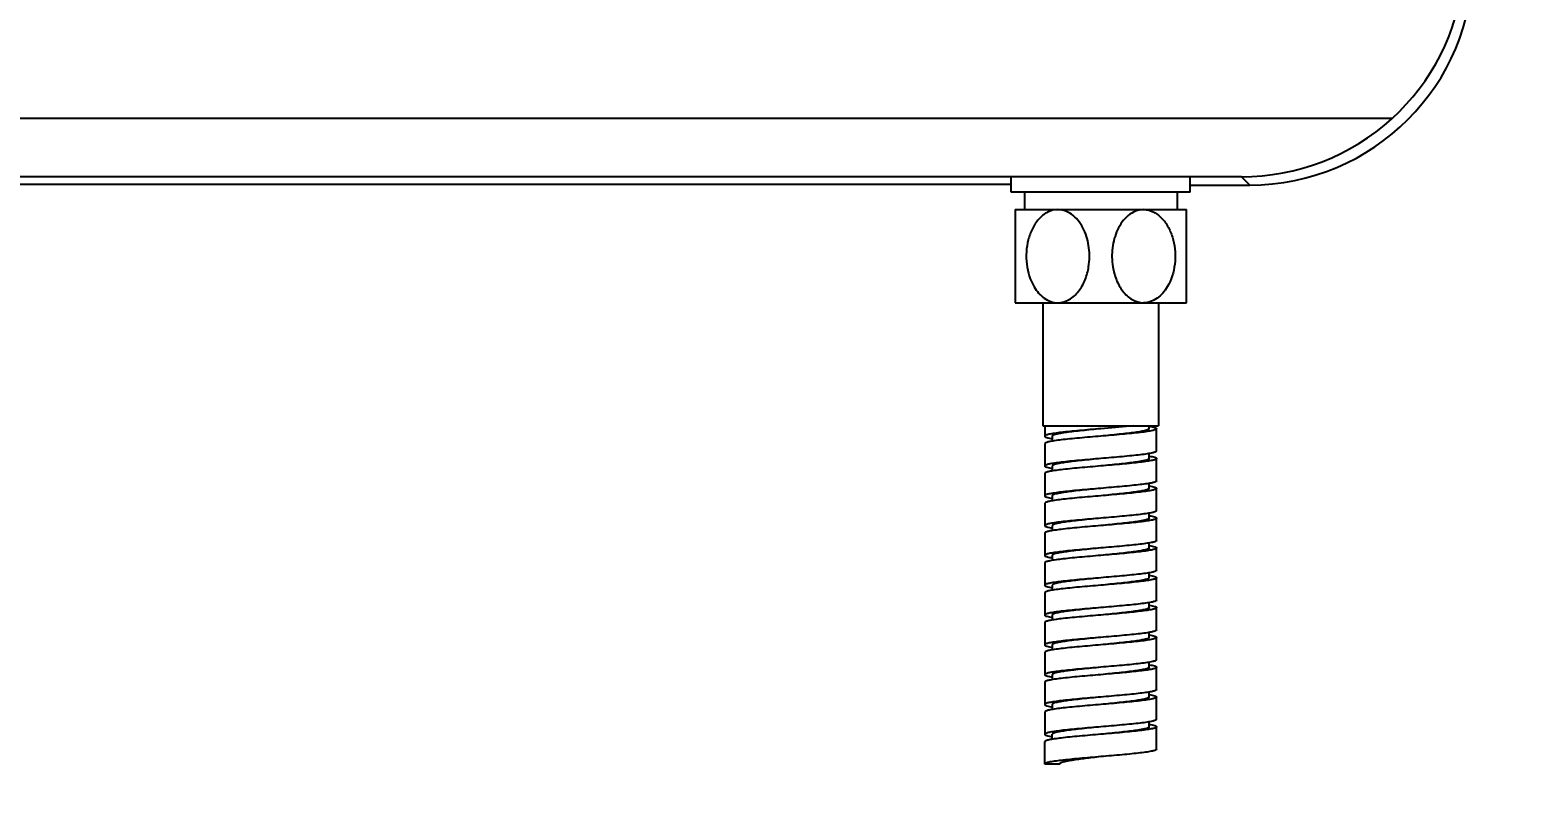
# Model space of a CAD drawing. Header units: millimetres. Extents: x 3819 to 4365, y -2661 to -1889.
# Drawn here: x 3985 to 4035.3, y -2422.4 to -2396.6 of the extents above; entities that cross this region are included whole.
import ezdxf

# ---------------------------------------------------------------- set-up
doc = ezdxf.new("R2010")
doc.units = ezdxf.units.MM
doc.header["$LTSCALE"] = 0.1
doc.layers.add('02___PRT_ALL_AXES', color=7, linetype='Continuous')
doc.layers.add('DIM', color=3, linetype='Continuous')
doc.styles.get("Standard").update_dxf_attribs({"font": 'arial.ttf'})
doc.dimstyles.new('ISO-25', dxfattribs={"dimtxt": 2.5, "dimasz": 2.5, "dimexe": 1.25, "dimexo": 0.625, "dimtad": 1, "dimlfac": 5, "dimtxsty": 'Standard', "dimcen": 2.5, "dimadec": 0, "dimazin": 0, "dimtfac": 1, "dimtmove": 0, "dimatfit": 3, "dimfxl": 0, "dimarcsym": 0})

# ---------------------------------------------------------------- blocks, each defined once
blk = doc.blocks.new('*D130')
at = {"layer": 'Defpoints', "color": 0}
for p in [(4033.448, -2371.757), (4060.64, -2605.033), (4098.4, -2605.033)]:
    blk.add_point(p, dxfattribs=at)
at = {"layer": 'DIM', "color": 0, "lineweight": -2}
for p, q in [((4034.073, -2371.757), (4061.89, -2371.757)), ((4060.64, -2374.257), (4060.64, -2602.533)), ((4097.775, -2605.033), (4059.39, -2605.033))]:
    blk.add_line(p, q, dxfattribs=at)
at = {"layer": 'DIM', "color": 0}
for points in [[(4060.223, -2374.257), (4061.056, -2374.257), (4060.64, -2371.757)], [(4060.223, -2602.533), (4061.056, -2602.533), (4060.64, -2605.033)]]:
    blk.add_solid(points, dxfattribs=at)
at = {"layer": 'DIM', "color": 0, "insert": (4058.345, -2488.395), "char_height": 2.5, "attachment_point": 5, "rotation": 90}
blk.add_mtext('{\\fGulim|b0|i0|c129|p50;\\H1.2x;선반까지 높이 \\fArial|b0|i0|c0|p34;1036.76~1050}', dxfattribs=at)
blk = doc.blocks.new('*D137')
at = {"layer": 'Defpoints', "color": 0}
for p in [(3972.198, -2092.633), (4060.64, -2605.033), (4086.272, -2605.033)]:
    blk.add_point(p, dxfattribs=at)
at = {"layer": 'DIM', "color": 0, "lineweight": -2}
for p, q in [((3972.823, -2092.633), (4087.522, -2092.633)), ((4086.272, -2096.633), (4086.272, -2601.033)), ((4061.265, -2605.033), (4087.522, -2605.033))]:
    blk.add_line(p, q, dxfattribs=at)
at = {"layer": 'DIM', "color": 0}
for points in [[(4085.605, -2096.633), (4086.939, -2096.633), (4086.272, -2092.633)], [(4085.605, -2601.033), (4086.939, -2601.033), (4086.272, -2605.033)]]:
    blk.add_solid(points, dxfattribs=at)
at = {"layer": 'DIM', "color": 0, "insert": (4083.025, -2348.833), "char_height": 4, "attachment_point": 5, "rotation": 90}
blk.add_mtext('(2280)', dxfattribs=at)

msp = doc.modelspace()

# ---------------------------------------------------------------- linework, layer by layer
at = {"color": 7, "linetype": 'Continuous'}
for p, q in [((4030.7189, -2399.5266), (3918.4198, -2399.5266)), ((4025.6712, -2401.4796), (3923.3006, -2401.4796)), ((4017.948, -2401.9956), (4017.948, -2401.4956)), ((4023.948, -2401.9956), (4023.948, -2401.4956)), ((4025.6712, -2401.4796), (4025.9483, -2401.7566)), ((3922.8236, -2401.7307), (4017.948, -2401.7307)), ((4023.948, -2401.9956), (4017.948, -2401.9956)), ((4018.3855, -2401.9956), (4018.3855, -2402.5817)), ((4023.5105, -2401.9956), (4023.5105, -2402.5817)), ((4023.948, -2401.7566), (4025.9483, -2401.7566)), ((4018.073, -2402.5817), (4023.823, -2402.5817)), ((4018.073, -2402.5817), (4018.073, -2405.7067)), ((4023.823, -2405.7067), (4023.823, -2402.5817)), ((4018.073, -2405.7067), (4023.823, -2405.7067)), ((4019.0105, -2405.7067), (4019.0105, -2409.8317)), ((4022.8855, -2405.7067), (4022.8855, -2409.8317)), ((4019.073, -2409.8317), (4019.073, -2410.1817)), ((4022.05, -2409.8317), (4020.948, -2409.9317)), ((4022.573, -2409.9317), (4022.573, -2409.8317)), ((4022.823, -2410.6817), (4022.823, -2409.9317)), ((4019.073, -2410.4317), (4019.073, -2411.1817)), ((4019.323, -2410.1817), (4019.323, -2410.3493)), ((4022.573, -2410.9317), (4022.573, -2410.7638)), ((4022.823, -2411.6817), (4022.823, -2410.9317)), ((4019.073, -2411.4317), (4019.073, -2412.1817)), ((4019.323, -2411.1817), (4019.323, -2411.3497)), ((4022.573, -2411.9317), (4022.573, -2411.7646)), ((4022.823, -2412.6817), (4022.823, -2411.9317)), ((4019.073, -2412.4317), (4019.073, -2413.1817)), ((4019.323, -2412.1817), (4019.323, -2412.3488)), ((4022.573, -2412.9317), (4022.573, -2412.7637)), ((4022.823, -2413.6817), (4022.823, -2412.9317)), ((4019.073, -2413.4317), (4019.073, -2414.1817)), ((4019.323, -2413.1817), (4019.323, -2413.3497)), ((4022.573, -2413.9317), (4022.573, -2413.7642)), ((4022.823, -2414.6817), (4022.823, -2413.9317)), ((4019.073, -2414.4317), (4019.073, -2415.1817)), ((4019.323, -2414.1817), (4019.323, -2414.3494)), ((4022.573, -2414.9317), (4022.573, -2414.7641)), ((4022.823, -2415.6817), (4022.823, -2414.9317)), ((4019.073, -2415.4317), (4019.073, -2416.1817)), ((4019.323, -2415.1817), (4019.323, -2415.3493)), ((4022.573, -2415.9317), (4022.573, -2415.7638)), ((4022.823, -2416.6817), (4022.823, -2415.9317)), ((4019.073, -2416.4317), (4019.073, -2417.1817)), ((4019.323, -2416.1817), (4019.323, -2416.3497)), ((4022.573, -2416.9317), (4022.573, -2416.7646)), ((4022.823, -2417.6817), (4022.823, -2416.9317)), ((4019.073, -2417.4317), (4019.073, -2418.1817)), ((4019.323, -2417.1817), (4019.323, -2417.3488)), ((4022.573, -2417.9317), (4022.573, -2417.7637)), ((4022.823, -2418.6817), (4022.823, -2417.9317)), ((4019.073, -2418.4317), (4019.073, -2419.1817)), ((4019.323, -2418.1817), (4019.323, -2418.3497)), ((4022.573, -2418.9317), (4022.573, -2418.7642)), ((4022.823, -2419.6817), (4022.823, -2418.9317)), ((4019.073, -2419.4317), (4019.073, -2420.1817)), ((4019.323, -2419.1817), (4019.323, -2419.3494)), ((4022.573, -2419.9317), (4022.573, -2419.7641)), ((4022.823, -2420.6817), (4022.823, -2419.9317)), ((4019.073, -2421.1817), (4019.073, -2420.4317)), ((4019.323, -2420.3493), (4019.323, -2420.1817)), ((4019.573, -2421.1817), (4019.073, -2421.1817))]:
    msp.add_line(p, q, dxfattribs=at)
msp.add_arc((4025.7152, -2394.0254), 7.4365, 312.28819, 353.80054, dxfattribs=at)
for centre, major_axis, start_param, end_param in [((4025.9477, -2394.2563), (-5.3037, 5.3037), 2.3562326, 3.9269527), ((4025.6706, -2393.9793), (5.3037, -5.3037), -0.7853601, -0.0470704)]:
    msp.add_ellipse(centre, major_axis=major_axis, ratio=0.9999239, start_param=start_param, end_param=end_param, dxfattribs=at)
for points, knots in [([(4019.5105, -2402.5817), (4019.392, -2402.5817), (4019.1469, -2402.6473), (4018.8549, -2402.8905), (4018.6411, -2403.219), (4018.4582, -2403.7256), (4018.4164, -2404.4106), (4018.5777, -2404.9429), (4018.7144, -2405.1721)], [0, 0, 0, 0, 0.1134765, 0.2321932, 0.3564877, 0.4846251, 0.7444559, 1, 1, 1, 1]), ([(4020.5434, -2404.4965), (4020.5767, -2404.2877), (4020.5834, -2403.8615), (4020.4446, -2403.3491), (4020.2381, -2402.9933), (4020.0371, -2402.7732), (4019.791, -2402.6199), (4019.6025, -2402.5817), (4019.5105, -2402.5817)], [0, 0, 0, 0, 0.2619066, 0.5204573, 0.6464492, 0.7685338, 0.8860324, 1, 1, 1, 1]), ([(4022.3855, -2402.5817), (4022.2935, -2402.5817), (4022.105, -2402.6199), (4021.8589, -2402.7732), (4021.6579, -2402.9933), (4021.4514, -2403.3491), (4021.3125, -2403.8615), (4021.3193, -2404.2877), (4021.3525, -2404.4965)], [0, 0, 0, 0, 0.1139678, 0.2314667, 0.3535513, 0.4795433, 0.7380935, 1, 1, 1, 1]), ([(4022.3855, -2402.5817), (4022.504, -2402.5817), (4022.749, -2402.6472), (4023.0409, -2402.8904), (4023.2548, -2403.2188), (4023.4377, -2403.7253), (4023.4796, -2404.4103), (4023.3184, -2404.9425), (4023.1818, -2405.1718)], [0, 0, 0, 0, 0.1134839, 0.2321897, 0.3564659, 0.4845944, 0.7444354, 1, 1, 1, 1]), ([(4019.5105, -2405.7067), (4019.6434, -2405.7067), (4019.9192, -2405.6229), (4020.2296, -2405.3258), (4020.4421, -2404.9368), (4020.5196, -2404.6458), (4020.5434, -2404.4965)], [0, 0, 0, 0, 0.2326142, 0.4778957, 0.7352689, 1, 1, 1, 1]), ([(4021.3525, -2404.4965), (4021.3763, -2404.6458), (4021.4539, -2404.9368), (4021.6664, -2405.3258), (4021.9767, -2405.6229), (4022.2526, -2405.7067), (4022.3855, -2405.7067)], [0, 0, 0, 0, 0.2647307, 0.522104, 0.7673856, 1, 1, 1, 1]), ([(4018.7144, -2405.1721), (4018.8019, -2405.3188), (4018.9707, -2405.5202), (4019.2677, -2405.6783), (4019.4306, -2405.7067), (4019.5105, -2405.7067)], [0, 0, 0, 0, 0.5137391, 0.7597988, 1, 1, 1, 1]), ([(4023.1818, -2405.1718), (4023.0943, -2405.3186), (4022.9254, -2405.5201), (4022.6283, -2405.6783), (4022.4654, -2405.7067), (4022.3855, -2405.7067)], [0, 0, 0, 0, 0.5137435, 0.7598034, 1, 1, 1, 1]), ([(4020.948, -2409.9317), (4020.7088, -2409.952), (4020.3612, -2409.9815), (4019.9197, -2410.0234), (4019.6381, -2410.054), (4019.4102, -2410.0831), (4019.2322, -2410.1142), (4019.1355, -2410.1377), (4019.073, -2410.1658), (4019.073, -2410.1817)], [0, 0, 0, 0, 0.378686, 0.5499149, 0.7002032, 0.8238992, 0.9164688, 0.9749245, 1, 1, 1, 1]), ([(4020.948, -2409.9317), (4020.7406, -2409.952), (4020.4394, -2409.9815), (4020.0567, -2410.0234), (4019.8128, -2410.0541), (4019.6146, -2410.0831), (4019.4615, -2410.1145), (4019.3746, -2410.1377), (4019.323, -2410.167), (4019.323, -2410.1817)], [0, 0, 0, 0, 0.377515, 0.5482583, 0.6981915, 0.8217102, 0.914358, 0.9733167, 1, 1, 1, 1]), ([(4022.573, -2409.9317), (4022.573, -2409.9465), (4022.5213, -2409.9758), (4022.4345, -2409.999), (4022.2813, -2410.0304), (4022.0832, -2410.0594), (4021.8393, -2410.0901), (4021.4566, -2410.132), (4021.1553, -2410.1614), (4020.948, -2410.1817)], [0, 0, 0, 0, 0.0266832, 0.0856419, 0.1782897, 0.3018085, 0.4517418, 0.6224852, 1, 1, 1, 1]), ([(4022.823, -2409.9317), (4022.823, -2409.9476), (4022.7605, -2409.9758), (4022.6637, -2409.9992), (4022.4858, -2410.0304), (4022.2579, -2410.0594), (4021.9763, -2410.09), (4021.5348, -2410.132), (4021.1872, -2410.1614), (4020.948, -2410.1817)], [0, 0, 0, 0, 0.0250749, 0.0835302, 0.1761, 0.2997964, 0.4500862, 0.6213127, 1, 1, 1, 1]), ([(4022.5743, -2409.8488), (4022.6367, -2409.8595), (4022.7183, -2409.8758), (4022.7993, -2409.9031), (4022.823, -2409.923), (4022.823, -2409.9317)], [0, 0, 0, 0, 0.7094806, 0.9025202, 1, 1, 1, 1]), ([(4019.073, -2410.1817), (4019.073, -2410.1903), (4019.096, -2410.21), (4019.1754, -2410.2371), (4019.2552, -2410.2532), (4019.3164, -2410.2637)], [0, 0, 0, 0, 0.0979815, 0.2910054, 1, 1, 1, 1]), ([(4020.948, -2410.1817), (4020.7088, -2410.202), (4020.3612, -2410.2315), (4019.9197, -2410.2734), (4019.6381, -2410.304), (4019.4102, -2410.3331), (4019.2322, -2410.3642), (4019.1355, -2410.3877), (4019.073, -2410.4158), (4019.073, -2410.4317)], [0, 0, 0, 0, 0.3786865, 0.5499125, 0.7002018, 0.8238982, 0.9164684, 0.9749245, 1, 1, 1, 1]), ([(4020.948, -2410.9317), (4020.7088, -2410.952), (4020.3612, -2410.9815), (4019.9197, -2411.0234), (4019.6381, -2411.054), (4019.4102, -2411.0831), (4019.2322, -2411.1142), (4019.1355, -2411.1377), (4019.073, -2411.1658), (4019.073, -2411.1817)], [0, 0, 0, 0, 0.3786865, 0.5499125, 0.7002018, 0.8238982, 0.9164684, 0.9749245, 1, 1, 1, 1]), ([(4020.948, -2410.9317), (4020.7406, -2410.952), (4020.4394, -2410.9815), (4020.0567, -2411.0234), (4019.8128, -2411.0541), (4019.6146, -2411.0831), (4019.4615, -2411.1145), (4019.3746, -2411.1377), (4019.323, -2411.167), (4019.323, -2411.1817)], [0, 0, 0, 0, 0.3775149, 0.5482582, 0.6981914, 0.8217101, 0.9143579, 0.9733167, 1, 1, 1, 1]), ([(4022.823, -2410.6817), (4022.823, -2410.6976), (4022.7605, -2410.7258), (4022.6637, -2410.7492), (4022.4858, -2410.7804), (4022.2579, -2410.8094), (4021.9763, -2410.84), (4021.5348, -2410.882), (4021.1872, -2410.9114), (4020.948, -2410.9317)], [0, 0, 0, 0, 0.0250749, 0.0835302, 0.1761, 0.2997964, 0.4500862, 0.6213127, 1, 1, 1, 1]), ([(4022.573, -2410.9317), (4022.573, -2410.9465), (4022.5213, -2410.9758), (4022.4345, -2410.999), (4022.2813, -2411.0304), (4022.0832, -2411.0594), (4021.8393, -2411.0901), (4021.4566, -2411.132), (4021.1553, -2411.1614), (4020.948, -2411.1817)], [0, 0, 0, 0, 0.0266833, 0.085642, 0.1782899, 0.3018088, 0.4517422, 0.6224855, 1, 1, 1, 1]), ([(4022.823, -2410.9317), (4022.823, -2410.9476), (4022.7605, -2410.9758), (4022.6637, -2410.9992), (4022.4858, -2411.0304), (4022.2579, -2411.0594), (4021.9763, -2411.09), (4021.5348, -2411.132), (4021.1872, -2411.1614), (4020.948, -2411.1817)], [0, 0, 0, 0, 0.0250758, 0.083532, 0.176102, 0.299798, 0.4500871, 0.621313, 1, 1, 1, 1]), ([(4022.5794, -2410.8497), (4022.6406, -2410.8602), (4022.7204, -2410.8764), (4022.7999, -2410.9035), (4022.823, -2410.9232), (4022.823, -2410.9317)], [0, 0, 0, 0, 0.7090062, 0.9020312, 1, 1, 1, 1]), ([(4019.073, -2411.1817), (4019.073, -2411.1904), (4019.0964, -2411.2102), (4019.1767, -2411.2374), (4019.2574, -2411.2536), (4019.3193, -2411.2642)], [0, 0, 0, 0, 0.0977126, 0.2907466, 1, 1, 1, 1]), ([(4020.948, -2411.1817), (4020.7088, -2411.202), (4020.3612, -2411.2315), (4019.9197, -2411.2734), (4019.6381, -2411.304), (4019.4102, -2411.3331), (4019.2322, -2411.3642), (4019.1355, -2411.3877), (4019.073, -2411.4158), (4019.073, -2411.4317)], [0, 0, 0, 0, 0.3786883, 0.549915, 0.7002045, 0.8239003, 0.9164697, 0.974925, 1, 1, 1, 1]), ([(4020.948, -2411.9317), (4020.7088, -2411.952), (4020.3612, -2411.9815), (4019.9197, -2412.0234), (4019.6381, -2412.054), (4019.4102, -2412.0831), (4019.2322, -2412.1142), (4019.1355, -2412.1377), (4019.073, -2412.1658), (4019.073, -2412.1817)], [0, 0, 0, 0, 0.3786883, 0.549915, 0.7002045, 0.8239003, 0.9164697, 0.974925, 1, 1, 1, 1]), ([(4020.948, -2411.9317), (4020.7406, -2411.952), (4020.4394, -2411.9815), (4020.0567, -2412.0234), (4019.8128, -2412.0541), (4019.6146, -2412.0831), (4019.4615, -2412.1145), (4019.3746, -2412.1377), (4019.323, -2412.167), (4019.323, -2412.1817)], [0, 0, 0, 0, 0.3775147, 0.548258, 0.6981912, 0.8217099, 0.9143577, 0.9733166, 1, 1, 1, 1]), ([(4022.823, -2411.6817), (4022.823, -2411.6976), (4022.7605, -2411.7258), (4022.6637, -2411.7492), (4022.4858, -2411.7804), (4022.2579, -2411.8094), (4021.9763, -2411.84), (4021.5348, -2411.882), (4021.1872, -2411.9114), (4020.948, -2411.9317)], [0, 0, 0, 0, 0.0250758, 0.083532, 0.176102, 0.299798, 0.4500871, 0.621313, 1, 1, 1, 1]), ([(4022.573, -2411.9317), (4022.573, -2411.9465), (4022.5213, -2411.9758), (4022.4345, -2411.999), (4022.2813, -2412.0304), (4022.0832, -2412.0594), (4021.8393, -2412.0901), (4021.4566, -2412.132), (4021.1553, -2412.1614), (4020.948, -2412.1817)], [0, 0, 0, 0, 0.0266833, 0.0856422, 0.1782903, 0.3018092, 0.4517426, 0.6224859, 1, 1, 1, 1]), ([(4022.823, -2411.9317), (4022.823, -2411.9476), (4022.7605, -2411.9758), (4022.6637, -2411.9992), (4022.4858, -2412.0304), (4022.2579, -2412.0594), (4021.9763, -2412.09), (4021.5348, -2412.132), (4021.1872, -2412.1614), (4020.948, -2412.1817)], [0, 0, 0, 0, 0.025075, 0.0835303, 0.1760997, 0.2997955, 0.450085, 0.6213117, 1, 1, 1, 1]), ([(4022.5778, -2411.8494), (4022.6394, -2411.86), (4022.7198, -2411.8762), (4022.7997, -2411.9033), (4022.823, -2411.9231), (4022.823, -2411.9317)], [0, 0, 0, 0, 0.7091593, 0.902197, 1, 1, 1, 1]), ([(4019.073, -2412.1817), (4019.073, -2412.1904), (4019.0962, -2412.2101), (4019.1762, -2412.2373), (4019.2566, -2412.2535), (4019.3181, -2412.264)], [0, 0, 0, 0, 0.097803, 0.2908407, 1, 1, 1, 1]), ([(4020.948, -2412.1817), (4020.7088, -2412.202), (4020.3612, -2412.2315), (4019.9197, -2412.2734), (4019.6381, -2412.304), (4019.4102, -2412.3331), (4019.2322, -2412.3642), (4019.1355, -2412.3877), (4019.073, -2412.4158), (4019.073, -2412.4317)], [0, 0, 0, 0, 0.378687, 0.5499129, 0.700202, 0.823898, 0.916468, 0.9749242, 1, 1, 1, 1]), ([(4020.948, -2412.9317), (4020.7088, -2412.952), (4020.3612, -2412.9815), (4019.9197, -2413.0234), (4019.6381, -2413.054), (4019.4102, -2413.0831), (4019.2322, -2413.1142), (4019.1355, -2413.1377), (4019.073, -2413.1658), (4019.073, -2413.1817)], [0, 0, 0, 0, 0.378687, 0.5499129, 0.700202, 0.823898, 0.916468, 0.9749242, 1, 1, 1, 1]), ([(4020.948, -2412.9317), (4020.7406, -2412.952), (4020.4394, -2412.9815), (4020.0567, -2413.0234), (4019.8128, -2413.0541), (4019.6146, -2413.0831), (4019.4615, -2413.1145), (4019.3746, -2413.1377), (4019.323, -2413.167), (4019.323, -2413.1817)], [0, 0, 0, 0, 0.3775145, 0.5482577, 0.6981909, 0.8217096, 0.9143576, 0.9733165, 1, 1, 1, 1]), ([(4022.823, -2412.6817), (4022.823, -2412.6976), (4022.7605, -2412.7258), (4022.6637, -2412.7492), (4022.4858, -2412.7804), (4022.2579, -2412.8094), (4021.9763, -2412.84), (4021.5348, -2412.882), (4021.1872, -2412.9114), (4020.948, -2412.9317)], [0, 0, 0, 0, 0.025075, 0.0835303, 0.1760997, 0.2997955, 0.450085, 0.6213117, 1, 1, 1, 1]), ([(4022.823, -2412.9317), (4022.823, -2412.9476), (4022.7605, -2412.9758), (4022.6637, -2412.9992), (4022.4858, -2413.0304), (4022.2579, -2413.0594), (4021.9763, -2413.09), (4021.5348, -2413.132), (4021.1872, -2413.1614), (4020.948, -2413.1817)], [0, 0, 0, 0, 0.0250757, 0.0835317, 0.176102, 0.2997983, 0.4500876, 0.6213136, 1, 1, 1, 1]), ([(4022.573, -2412.9317), (4022.573, -2412.9465), (4022.5213, -2412.9758), (4022.4345, -2412.999), (4022.2813, -2413.0304), (4022.0832, -2413.0594), (4021.8393, -2413.0901), (4021.4566, -2413.132), (4021.1553, -2413.1614), (4020.948, -2413.1817)], [0, 0, 0, 0, 0.0266836, 0.0856426, 0.1782908, 0.3018097, 0.451743, 0.6224862, 1, 1, 1, 1]), ([(4022.5767, -2412.8492), (4022.6385, -2412.8598), (4022.7193, -2412.8761), (4022.7996, -2412.9033), (4022.823, -2412.9231), (4022.823, -2412.9317)], [0, 0, 0, 0, 0.7092552, 0.9022989, 1, 1, 1, 1]), ([(4019.073, -2413.1817), (4019.073, -2413.1903), (4019.0961, -2413.21), (4019.1755, -2413.2371), (4019.2554, -2413.2532), (4019.3166, -2413.2638)], [0, 0, 0, 0, 0.0979688, 0.2909938, 1, 1, 1, 1]), ([(4020.948, -2413.1817), (4020.7088, -2413.202), (4020.3612, -2413.2315), (4019.9197, -2413.2734), (4019.6381, -2413.304), (4019.4102, -2413.3331), (4019.2322, -2413.3642), (4019.1355, -2413.3877), (4019.073, -2413.4158), (4019.073, -2413.4317)], [0, 0, 0, 0, 0.3786873, 0.5499138, 0.7002036, 0.8239, 0.9164698, 0.9749251, 1, 1, 1, 1]), ([(4020.948, -2413.9317), (4020.7088, -2413.952), (4020.3612, -2413.9815), (4019.9197, -2414.0234), (4019.6381, -2414.054), (4019.4102, -2414.0831), (4019.2322, -2414.1142), (4019.1355, -2414.1377), (4019.073, -2414.1658), (4019.073, -2414.1817)], [0, 0, 0, 0, 0.3786873, 0.5499138, 0.7002036, 0.8239, 0.9164698, 0.9749251, 1, 1, 1, 1]), ([(4020.948, -2413.9317), (4020.7406, -2413.952), (4020.4394, -2413.9815), (4020.0567, -2414.0234), (4019.8128, -2414.0541), (4019.6146, -2414.0831), (4019.4615, -2414.1145), (4019.3746, -2414.1377), (4019.323, -2414.167), (4019.323, -2414.1817)], [0, 0, 0, 0, 0.3775143, 0.5482574, 0.6981906, 0.8217094, 0.9143574, 0.9733164, 1, 1, 1, 1]), ([(4022.823, -2413.6817), (4022.823, -2413.6976), (4022.7605, -2413.7258), (4022.6637, -2413.7492), (4022.4858, -2413.7804), (4022.2579, -2413.8094), (4021.9763, -2413.84), (4021.5348, -2413.882), (4021.1872, -2413.9114), (4020.948, -2413.9317)], [0, 0, 0, 0, 0.0250757, 0.0835317, 0.176102, 0.2997983, 0.4500876, 0.6213136, 1, 1, 1, 1]), ([(4022.573, -2413.9317), (4022.573, -2413.9465), (4022.5213, -2413.9758), (4022.4345, -2413.999), (4022.2813, -2414.0304), (4022.0832, -2414.0594), (4021.8393, -2414.0901), (4021.4566, -2414.132), (4021.1553, -2414.1614), (4020.948, -2414.1817)], [0, 0, 0, 0, 0.0266836, 0.0856428, 0.178291, 0.3018099, 0.4517432, 0.6224863, 1, 1, 1, 1]), ([(4022.823, -2413.9317), (4022.823, -2413.9476), (4022.7605, -2413.9758), (4022.6637, -2413.9992), (4022.4858, -2414.0304), (4022.2579, -2414.0594), (4021.9763, -2414.09), (4021.5348, -2414.132), (4021.1872, -2414.1614), (4020.948, -2414.1817)], [0, 0, 0, 0, 0.0250755, 0.0835312, 0.1761008, 0.2997966, 0.4500858, 0.621312, 1, 1, 1, 1]), ([(4022.5796, -2413.8497), (4022.6407, -2413.8603), (4022.7205, -2413.8764), (4022.7999, -2413.9035), (4022.823, -2413.9232), (4022.823, -2413.9317)], [0, 0, 0, 0, 0.7089946, 0.9020185, 1, 1, 1, 1]), ([(4020.948, -2414.1817), (4020.7088, -2414.202), (4020.3612, -2414.2315), (4019.9197, -2414.2734), (4019.6381, -2414.304), (4019.4102, -2414.3331), (4019.2322, -2414.3642), (4019.1355, -2414.3877), (4019.073, -2414.4158), (4019.073, -2414.4317)], [0, 0, 0, 0, 0.378688, 0.5499142, 0.7002034, 0.8238992, 0.9164688, 0.9749245, 1, 1, 1, 1]), ([(4019.073, -2414.1817), (4019.073, -2414.1904), (4019.0967, -2414.2104), (4019.1777, -2414.2377), (4019.2592, -2414.254), (4019.3216, -2414.2646)], [0, 0, 0, 0, 0.0974798, 0.2905194, 1, 1, 1, 1]), ([(4020.948, -2414.9317), (4020.7088, -2414.952), (4020.3612, -2414.9815), (4019.9197, -2415.0234), (4019.6381, -2415.054), (4019.4102, -2415.0831), (4019.2322, -2415.1142), (4019.1355, -2415.1377), (4019.073, -2415.1658), (4019.073, -2415.1817)], [0, 0, 0, 0, 0.378688, 0.5499142, 0.7002034, 0.8238992, 0.9164688, 0.9749245, 1, 1, 1, 1]), ([(4020.948, -2414.9317), (4020.7406, -2414.952), (4020.4394, -2414.9815), (4020.0567, -2415.0234), (4019.8128, -2415.0541), (4019.6146, -2415.0831), (4019.4615, -2415.1145), (4019.3746, -2415.1377), (4019.323, -2415.167), (4019.323, -2415.1817)], [0, 0, 0, 0, 0.3775141, 0.5482571, 0.6981903, 0.8217092, 0.9143572, 0.9733164, 1, 1, 1, 1]), ([(4022.823, -2414.6817), (4022.823, -2414.6976), (4022.7605, -2414.7258), (4022.6637, -2414.7492), (4022.4858, -2414.7804), (4022.2579, -2414.8094), (4021.9763, -2414.84), (4021.5348, -2414.882), (4021.1872, -2414.9114), (4020.948, -2414.9317)], [0, 0, 0, 0, 0.0250755, 0.0835312, 0.1761008, 0.2997966, 0.4500858, 0.621312, 1, 1, 1, 1]), ([(4022.573, -2414.9317), (4022.573, -2414.9465), (4022.5213, -2414.9758), (4022.4345, -2414.999), (4022.2813, -2415.0304), (4022.0832, -2415.0594), (4021.8393, -2415.0901), (4021.4566, -2415.132), (4021.1553, -2415.1614), (4020.948, -2415.1817)], [0, 0, 0, 0, 0.0266837, 0.0856429, 0.1782911, 0.30181, 0.4517433, 0.6224863, 1, 1, 1, 1]), ([(4022.823, -2414.9317), (4022.823, -2414.9476), (4022.7605, -2414.9758), (4022.6637, -2414.9992), (4022.4858, -2415.0304), (4022.2579, -2415.0594), (4021.9763, -2415.09), (4021.5348, -2415.132), (4021.1872, -2415.1614), (4020.948, -2415.1817)], [0, 0, 0, 0, 0.0250749, 0.0835302, 0.1761, 0.2997964, 0.4500862, 0.6213127, 1, 1, 1, 1]), ([(4022.5743, -2414.8488), (4022.6367, -2414.8595), (4022.7183, -2414.8758), (4022.7993, -2414.9031), (4022.823, -2414.923), (4022.823, -2414.9317)], [0, 0, 0, 0, 0.7094806, 0.9025202, 1, 1, 1, 1]), ([(4020.948, -2415.1817), (4020.7088, -2415.202), (4020.3612, -2415.2315), (4019.9197, -2415.2734), (4019.6381, -2415.304), (4019.4102, -2415.3331), (4019.2322, -2415.3642), (4019.1355, -2415.3877), (4019.073, -2415.4158), (4019.073, -2415.4317)], [0, 0, 0, 0, 0.3786865, 0.5499125, 0.7002018, 0.8238982, 0.9164684, 0.9749245, 1, 1, 1, 1]), ([(4019.073, -2415.1817), (4019.073, -2415.1903), (4019.096, -2415.21), (4019.1754, -2415.2371), (4019.2552, -2415.2532), (4019.3164, -2415.2637)], [0, 0, 0, 0, 0.0979815, 0.2910054, 1, 1, 1, 1]), ([(4020.948, -2415.9317), (4020.7088, -2415.952), (4020.3612, -2415.9815), (4019.9197, -2416.0234), (4019.6381, -2416.054), (4019.4102, -2416.0831), (4019.2322, -2416.1142), (4019.1355, -2416.1377), (4019.073, -2416.1658), (4019.073, -2416.1817)], [0, 0, 0, 0, 0.3786865, 0.5499125, 0.7002018, 0.8238982, 0.9164684, 0.9749245, 1, 1, 1, 1]), ([(4020.948, -2415.9317), (4020.7406, -2415.952), (4020.4394, -2415.9815), (4020.0567, -2416.0234), (4019.8128, -2416.0541), (4019.6146, -2416.0831), (4019.4615, -2416.1145), (4019.3746, -2416.1377), (4019.323, -2416.167), (4019.323, -2416.1817)], [0, 0, 0, 0, 0.3775139, 0.5482569, 0.6981901, 0.821709, 0.9143571, 0.9733163, 1, 1, 1, 1]), ([(4022.823, -2415.6817), (4022.823, -2415.6976), (4022.7605, -2415.7258), (4022.6637, -2415.7492), (4022.4858, -2415.7804), (4022.2579, -2415.8094), (4021.9763, -2415.84), (4021.5348, -2415.882), (4021.1872, -2415.9114), (4020.948, -2415.9317)], [0, 0, 0, 0, 0.0250749, 0.0835302, 0.1761, 0.2997964, 0.4500862, 0.6213127, 1, 1, 1, 1]), ([(4022.573, -2415.9317), (4022.573, -2415.9465), (4022.5213, -2415.9758), (4022.4345, -2415.999), (4022.2813, -2416.0304), (4022.0832, -2416.0594), (4021.8393, -2416.0901), (4021.4566, -2416.132), (4021.1553, -2416.1614), (4020.948, -2416.1817)], [0, 0, 0, 0, 0.0266837, 0.0856429, 0.1782911, 0.30181, 0.4517432, 0.6224863, 1, 1, 1, 1]), ([(4022.823, -2415.9317), (4022.823, -2415.9476), (4022.7605, -2415.9758), (4022.6637, -2415.9992), (4022.4858, -2416.0304), (4022.2579, -2416.0594), (4021.9763, -2416.09), (4021.5348, -2416.132), (4021.1872, -2416.1614), (4020.948, -2416.1817)], [0, 0, 0, 0, 0.0250758, 0.083532, 0.176102, 0.299798, 0.4500871, 0.621313, 1, 1, 1, 1]), ([(4022.5794, -2415.8497), (4022.6406, -2415.8602), (4022.7204, -2415.8764), (4022.7999, -2415.9035), (4022.823, -2415.9232), (4022.823, -2415.9317)], [0, 0, 0, 0, 0.7090062, 0.9020312, 1, 1, 1, 1]), ([(4020.948, -2416.1817), (4020.7088, -2416.202), (4020.3612, -2416.2315), (4019.9197, -2416.2734), (4019.6381, -2416.304), (4019.4102, -2416.3331), (4019.2322, -2416.3642), (4019.1355, -2416.3877), (4019.073, -2416.4158), (4019.073, -2416.4317)], [0, 0, 0, 0, 0.3786883, 0.549915, 0.7002045, 0.8239003, 0.9164697, 0.974925, 1, 1, 1, 1]), ([(4019.073, -2416.1817), (4019.073, -2416.1904), (4019.0964, -2416.2102), (4019.1767, -2416.2374), (4019.2574, -2416.2536), (4019.3193, -2416.2642)], [0, 0, 0, 0, 0.0977126, 0.2907466, 1, 1, 1, 1]), ([(4020.948, -2416.9317), (4020.7088, -2416.952), (4020.3612, -2416.9815), (4019.9197, -2417.0234), (4019.6381, -2417.054), (4019.4102, -2417.0831), (4019.2322, -2417.1142), (4019.1355, -2417.1377), (4019.073, -2417.1658), (4019.073, -2417.1817)], [0, 0, 0, 0, 0.3786883, 0.549915, 0.7002045, 0.8239003, 0.9164697, 0.974925, 1, 1, 1, 1]), ([(4020.948, -2416.9317), (4020.7406, -2416.952), (4020.4394, -2416.9815), (4020.0567, -2417.0234), (4019.8128, -2417.0541), (4019.6146, -2417.0831), (4019.4615, -2417.1145), (4019.3746, -2417.1377), (4019.323, -2417.167), (4019.323, -2417.1817)], [0, 0, 0, 0, 0.3775137, 0.5482568, 0.69819, 0.8217089, 0.9143571, 0.9733163, 1, 1, 1, 1]), ([(4022.823, -2416.6817), (4022.823, -2416.6976), (4022.7605, -2416.7258), (4022.6637, -2416.7492), (4022.4858, -2416.7804), (4022.2579, -2416.8094), (4021.9763, -2416.84), (4021.5348, -2416.882), (4021.1872, -2416.9114), (4020.948, -2416.9317)], [0, 0, 0, 0, 0.0250758, 0.083532, 0.176102, 0.299798, 0.4500871, 0.621313, 1, 1, 1, 1]), ([(4022.573, -2416.9317), (4022.573, -2416.9465), (4022.5213, -2416.9758), (4022.4345, -2416.999), (4022.2813, -2417.0304), (4022.0832, -2417.0594), (4021.8393, -2417.0901), (4021.4566, -2417.132), (4021.1553, -2417.1614), (4020.948, -2417.1817)], [0, 0, 0, 0, 0.0266837, 0.0856429, 0.178291, 0.3018099, 0.4517431, 0.6224861, 1, 1, 1, 1]), ([(4022.823, -2416.9317), (4022.823, -2416.9476), (4022.7605, -2416.9758), (4022.6637, -2416.9992), (4022.4858, -2417.0304), (4022.2579, -2417.0594), (4021.9763, -2417.09), (4021.5348, -2417.132), (4021.1872, -2417.1614), (4020.948, -2417.1817)], [0, 0, 0, 0, 0.025075, 0.0835303, 0.1760997, 0.2997955, 0.450085, 0.6213117, 1, 1, 1, 1]), ([(4022.5778, -2416.8494), (4022.6394, -2416.86), (4022.7198, -2416.8762), (4022.7997, -2416.9033), (4022.823, -2416.9231), (4022.823, -2416.9317)], [0, 0, 0, 0, 0.7091593, 0.902197, 1, 1, 1, 1]), ([(4020.948, -2417.1817), (4020.7088, -2417.202), (4020.3612, -2417.2315), (4019.9197, -2417.2734), (4019.6381, -2417.304), (4019.4102, -2417.3331), (4019.2322, -2417.3642), (4019.1355, -2417.3877), (4019.073, -2417.4158), (4019.073, -2417.4317)], [0, 0, 0, 0, 0.378687, 0.5499129, 0.700202, 0.823898, 0.916468, 0.9749242, 1, 1, 1, 1]), ([(4019.073, -2417.1817), (4019.073, -2417.1904), (4019.0962, -2417.2101), (4019.1762, -2417.2373), (4019.2566, -2417.2535), (4019.3181, -2417.264)], [0, 0, 0, 0, 0.097803, 0.2908407, 1, 1, 1, 1]), ([(4020.948, -2417.9317), (4020.7088, -2417.952), (4020.3612, -2417.9815), (4019.9197, -2418.0234), (4019.6381, -2418.054), (4019.4102, -2418.0831), (4019.2322, -2418.1142), (4019.1355, -2418.1377), (4019.073, -2418.1658), (4019.073, -2418.1817)], [0, 0, 0, 0, 0.378687, 0.5499129, 0.700202, 0.823898, 0.916468, 0.9749242, 1, 1, 1, 1]), ([(4020.948, -2417.9317), (4020.7406, -2417.952), (4020.4394, -2417.9815), (4020.0567, -2418.0234), (4019.8128, -2418.0541), (4019.6146, -2418.0831), (4019.4615, -2418.1145), (4019.3746, -2418.1377), (4019.323, -2418.167), (4019.323, -2418.1817)], [0, 0, 0, 0, 0.3775137, 0.5482567, 0.69819, 0.8217089, 0.9143571, 0.9733163, 1, 1, 1, 1]), ([(4022.823, -2417.6817), (4022.823, -2417.6976), (4022.7605, -2417.7258), (4022.6637, -2417.7492), (4022.4858, -2417.7804), (4022.2579, -2417.8094), (4021.9763, -2417.84), (4021.5348, -2417.882), (4021.1872, -2417.9114), (4020.948, -2417.9317)], [0, 0, 0, 0, 0.025075, 0.0835303, 0.1760997, 0.2997955, 0.450085, 0.6213117, 1, 1, 1, 1]), ([(4022.823, -2417.9317), (4022.823, -2417.9476), (4022.7605, -2417.9758), (4022.6637, -2417.9992), (4022.4858, -2418.0304), (4022.2579, -2418.0594), (4021.9763, -2418.09), (4021.5348, -2418.132), (4021.1872, -2418.1614), (4020.948, -2418.1817)], [0, 0, 0, 0, 0.0250755, 0.0835316, 0.1761018, 0.2997982, 0.4500875, 0.6213135, 1, 1, 1, 1]), ([(4022.573, -2417.9317), (4022.573, -2417.9465), (4022.5213, -2417.9758), (4022.4345, -2417.999), (4022.2813, -2418.0304), (4022.0832, -2418.0594), (4021.8393, -2418.0901), (4021.4566, -2418.132), (4021.1553, -2418.1614), (4020.948, -2418.1817)], [0, 0, 0, 0, 0.0266836, 0.0856428, 0.1782908, 0.3018097, 0.4517429, 0.6224859, 1, 1, 1, 1]), ([(4022.5767, -2417.8492), (4022.6385, -2417.8598), (4022.7193, -2417.8761), (4022.7996, -2417.9033), (4022.823, -2417.9231), (4022.823, -2417.9317)], [0, 0, 0, 0, 0.7092534, 0.9022874, 1, 1, 1, 1]), ([(4020.948, -2418.1817), (4020.7088, -2418.202), (4020.3612, -2418.2315), (4019.9197, -2418.2734), (4019.6381, -2418.304), (4019.4102, -2418.3331), (4019.2322, -2418.3642), (4019.1355, -2418.3877), (4019.073, -2418.4158), (4019.073, -2418.4317)], [0, 0, 0, 0, 0.3786873, 0.5499138, 0.7002036, 0.8239, 0.9164698, 0.9749251, 1, 1, 1, 1]), ([(4019.073, -2418.1817), (4019.073, -2418.1903), (4019.0961, -2418.21), (4019.1755, -2418.2371), (4019.2554, -2418.2532), (4019.3166, -2418.2638)], [0, 0, 0, 0, 0.0979688, 0.2909938, 1, 1, 1, 1]), ([(4020.948, -2418.9317), (4020.7088, -2418.952), (4020.3612, -2418.9815), (4019.9197, -2419.0234), (4019.6381, -2419.054), (4019.4102, -2419.0831), (4019.2322, -2419.1142), (4019.1355, -2419.1377), (4019.073, -2419.1658), (4019.073, -2419.1817)], [0, 0, 0, 0, 0.3786873, 0.5499138, 0.7002036, 0.8239, 0.9164698, 0.9749251, 1, 1, 1, 1]), ([(4020.948, -2418.9317), (4020.7406, -2418.952), (4020.4394, -2418.9815), (4020.0567, -2419.0234), (4019.8128, -2419.0541), (4019.6146, -2419.0831), (4019.4615, -2419.1145), (4019.3746, -2419.1377), (4019.323, -2419.167), (4019.323, -2419.1817)], [0, 0, 0, 0, 0.3775137, 0.5482568, 0.6981901, 0.821709, 0.9143572, 0.9733164, 1, 1, 1, 1]), ([(4022.823, -2418.6817), (4022.823, -2418.6976), (4022.7605, -2418.7258), (4022.6637, -2418.7492), (4022.4858, -2418.7804), (4022.2579, -2418.8094), (4021.9763, -2418.84), (4021.5348, -2418.882), (4021.1872, -2418.9114), (4020.948, -2418.9317)], [0, 0, 0, 0, 0.0250755, 0.0835316, 0.1761018, 0.2997982, 0.4500875, 0.6213135, 1, 1, 1, 1]), ([(4022.573, -2418.9317), (4022.573, -2418.9465), (4022.5213, -2418.9758), (4022.4345, -2418.999), (4022.2813, -2419.0304), (4022.0832, -2419.0594), (4021.8393, -2419.0901), (4021.4566, -2419.132), (4021.1553, -2419.1614), (4020.948, -2419.1817)], [0, 0, 0, 0, 0.0266836, 0.0856426, 0.1782906, 0.3018094, 0.4517426, 0.6224857, 1, 1, 1, 1]), ([(4022.823, -2418.9317), (4022.823, -2418.9476), (4022.7605, -2418.9758), (4022.6637, -2418.9992), (4022.4858, -2419.0304), (4022.2579, -2419.0594), (4021.9763, -2419.09), (4021.5348, -2419.132), (4021.1872, -2419.1614), (4020.948, -2419.1817)], [0, 0, 0, 0, 0.0250755, 0.0835312, 0.1761008, 0.2997966, 0.4500858, 0.621312, 1, 1, 1, 1]), ([(4022.5796, -2418.8497), (4022.6407, -2418.8603), (4022.7205, -2418.8764), (4022.7999, -2418.9035), (4022.823, -2418.9232), (4022.823, -2418.9317)], [0, 0, 0, 0, 0.7089946, 0.9020185, 1, 1, 1, 1]), ([(4020.948, -2419.1817), (4020.7088, -2419.202), (4020.3612, -2419.2315), (4019.9197, -2419.2734), (4019.6381, -2419.304), (4019.4102, -2419.3331), (4019.2322, -2419.3642), (4019.1355, -2419.3877), (4019.073, -2419.4158), (4019.073, -2419.4317)], [0, 0, 0, 0, 0.378688, 0.5499142, 0.7002034, 0.8238992, 0.9164688, 0.9749245, 1, 1, 1, 1]), ([(4019.073, -2419.1817), (4019.073, -2419.1904), (4019.0967, -2419.2104), (4019.1777, -2419.2377), (4019.2592, -2419.254), (4019.3216, -2419.2646)], [0, 0, 0, 0, 0.0974798, 0.2905194, 1, 1, 1, 1]), ([(4020.948, -2419.9317), (4020.7088, -2419.952), (4020.3612, -2419.9815), (4019.9197, -2420.0234), (4019.6381, -2420.054), (4019.4102, -2420.0831), (4019.2322, -2420.1142), (4019.1355, -2420.1377), (4019.073, -2420.1658), (4019.073, -2420.1817)], [0, 0, 0, 0, 0.378688, 0.5499142, 0.7002034, 0.8238992, 0.9164688, 0.9749245, 1, 1, 1, 1]), ([(4020.948, -2419.9317), (4020.7406, -2419.952), (4020.4394, -2419.9815), (4020.0567, -2420.0234), (4019.8128, -2420.0541), (4019.6146, -2420.0831), (4019.4615, -2420.1145), (4019.3746, -2420.1377), (4019.323, -2420.167), (4019.323, -2420.1817)], [0, 0, 0, 0, 0.3775138, 0.548257, 0.6981903, 0.8217092, 0.9143574, 0.9733164, 1, 1, 1, 1]), ([(4022.823, -2419.6817), (4022.823, -2419.6976), (4022.7605, -2419.7258), (4022.6637, -2419.7492), (4022.4858, -2419.7804), (4022.2579, -2419.8094), (4021.9763, -2419.84), (4021.5348, -2419.882), (4021.1872, -2419.9114), (4020.948, -2419.9317)], [0, 0, 0, 0, 0.0250755, 0.0835312, 0.1761008, 0.2997966, 0.4500858, 0.621312, 1, 1, 1, 1]), ([(4022.573, -2419.9317), (4022.573, -2419.9465), (4022.5213, -2419.9758), (4022.4345, -2419.999), (4022.2813, -2420.0304), (4022.0832, -2420.0594), (4021.8393, -2420.0901), (4021.4566, -2420.132), (4021.1553, -2420.1614), (4020.948, -2420.1817)], [0, 0, 0, 0, 0.0266835, 0.0856424, 0.1782904, 0.3018091, 0.4517423, 0.6224855, 1, 1, 1, 1]), ([(4022.823, -2419.9317), (4022.823, -2419.9476), (4022.7605, -2419.9758), (4022.6637, -2419.9992), (4022.4858, -2420.0304), (4022.2579, -2420.0594), (4021.9763, -2420.09), (4021.5348, -2420.132), (4021.1872, -2420.1614), (4020.948, -2420.1817)], [0, 0, 0, 0, 0.0250749, 0.0835302, 0.1761, 0.2997964, 0.4500862, 0.6213127, 1, 1, 1, 1]), ([(4022.5743, -2419.8488), (4022.6367, -2419.8595), (4022.7183, -2419.8758), (4022.7993, -2419.9031), (4022.823, -2419.923), (4022.823, -2419.9317)], [0, 0, 0, 0, 0.7094806, 0.9025202, 1, 1, 1, 1]), ([(4020.948, -2420.1817), (4020.7088, -2420.202), (4020.3612, -2420.2315), (4019.9197, -2420.2734), (4019.6381, -2420.304), (4019.4102, -2420.3331), (4019.2322, -2420.3642), (4019.1355, -2420.3877), (4019.073, -2420.4158), (4019.073, -2420.4317)], [0, 0, 0, 0, 0.3786864, 0.5499124, 0.7002017, 0.823898, 0.9164683, 0.9749243, 1, 1, 1, 1]), ([(4019.073, -2420.1817), (4019.073, -2420.1903), (4019.096, -2420.21), (4019.1754, -2420.2371), (4019.2552, -2420.2532), (4019.3164, -2420.2637)], [0, 0, 0, 0, 0.0979815, 0.2910054, 1, 1, 1, 1]), ([(4020.948, -2420.9317), (4020.7088, -2420.952), (4020.3612, -2420.9815), (4019.9197, -2421.0234), (4019.6381, -2421.054), (4019.4102, -2421.0831), (4019.2322, -2421.1142), (4019.1355, -2421.1377), (4019.073, -2421.1658), (4019.073, -2421.1817)], [0, 0, 0, 0, 0.3786864, 0.5499124, 0.7002017, 0.823898, 0.9164683, 0.9749243, 1, 1, 1, 1]), ([(4020.948, -2420.9317), (4020.7725, -2420.952), (4020.4482, -2420.9895), (4020.0659, -2421.0405), (4019.8191, -2421.0831), (4019.6905, -2421.1146), (4019.614, -2421.1382), (4019.573, -2421.1681), (4019.573, -2421.1817)], [0, 0, 0, 0, 0.375758, 0.6951764, 0.8184446, 0.9112338, 0.9709813, 1, 1, 1, 1]), ([(4022.823, -2420.6817), (4022.823, -2420.6976), (4022.7605, -2420.7258), (4022.6637, -2420.7492), (4022.4858, -2420.7804), (4022.2579, -2420.8094), (4021.9763, -2420.84), (4021.5348, -2420.882), (4021.1872, -2420.9114), (4020.948, -2420.9317)], [0, 0, 0, 0, 0.0250749, 0.0835302, 0.1761, 0.2997964, 0.4500862, 0.6213127, 1, 1, 1, 1])]:
    msp.add_open_spline(points, degree=3, knots=knots, dxfattribs=at)
at = {"layer": '02___PRT_ALL_AXES', "color": 7, "linetype": 'Continuous'}
for p, q in [((4019.0105, -2405.7067), (4019.0105, -2409.8317)), ((4022.8855, -2405.7067), (4022.8855, -2409.8317)), ((4019.0105, -2409.8317), (4022.8855, -2409.8317))]:
    msp.add_line(p, q, dxfattribs=at)

# ---------------------------------------------------------------- dimensions: what is measured, and where the dimension line sits
at = {"layer": 'DIM'}
dim = msp.add_linear_dim(base=(4086.272, -2605.0328), p1=(3972.198, -2092.6331), p2=(4060.6398, -2605.0328), angle=90, text='(2280)', dimstyle='ISO-25', override={"dimtxt": 4, "dimasz": 4, "dimlfac": 4, "dimadec": 1, "dimfxl": 1.25}, dxfattribs=at)
dim.commit()
dim.dimension.update_dxf_attribs({"geometry": '*D137', "text_midpoint": (4083.0249, -2348.833)})
dim = msp.add_linear_dim(base=(4060.6398, -2605.0328), p1=(4033.448, -2371.7566), p2=(4098.3996, -2605.0328), angle=90, text='{\\fGulim|b0|i0|c129|p50;\\H1.2x;선반까지 높이 \\fArial|b0|i0|c0|p34;1036.76~1050}', dimstyle='ISO-25', dxfattribs=at)
dim.commit()
dim.dimension.update_dxf_attribs({"geometry": '*D130', "text_midpoint": (4060.6398, -2488.3947), "dimtype": 160})

doc.saveas('drawing.dxf')
